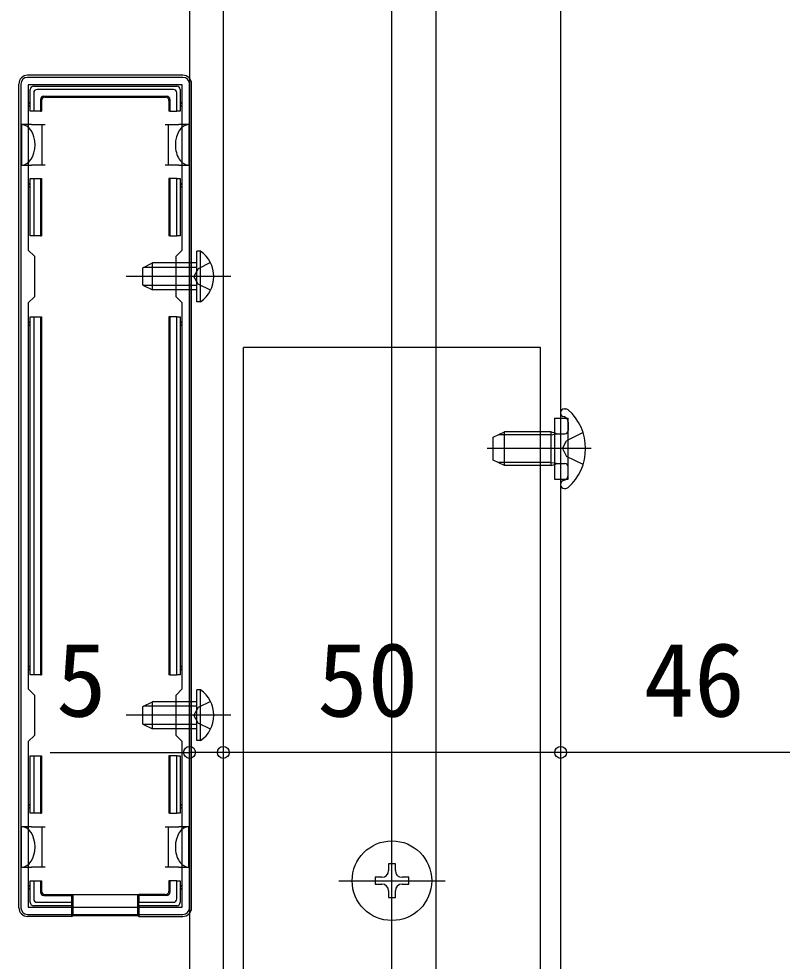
# Model space of a CAD drawing. Units: millimetres, scale not verified. Extents: x -876 to 875, y -1310 to 1303.
# Drawn here: x -580.3 to -467.2, y 323.8 to 463.4 of the extents above; entities that cross this region are included whole.
import ezdxf
from ezdxf.enums import TextEntityAlignment as Align

# ---------------------------------------------------------------- set-up
doc = ezdxf.new("R2010")
doc.units = ezdxf.units.MM
doc.header["$LTSCALE"] = 6
for name, color, linetype in [('0-2_YKK_11', 7, 'Continuous'), ('0-3_YKK_12', 2, 'Continuous'), ('0-4_YKK_13', 4, 'Continuous'), ('0-6_YKK_D', 6, 'Continuous'), ('0-8_YSS_K', 3, 'Continuous')]:
    doc.layers.add(name, color=color, linetype=linetype)
doc.styles.add('ＭＳ ゴシック', font='')
doc.styles.get('ＭＳ ゴシック').set_extended_font_data('MS Gothic')

msp = doc.modelspace()

# ---------------------------------------------------------------- linework, layer by layer
at = {"layer": '0-2_YKK_11'}
for p, q in [((-580, 453.721), (-580, 331.721)), ((-556, 454.721), (-579, 454.721)), ((-555, 331.721), (-555, 453.721)), ((-579, 330.721), (-556, 330.721))]:
    msp.add_line(p, q, dxfattribs=at)
msp.add_lwpolyline([(-556.1, 364.121), (-556.1, 421.321), (-557, 422.221), (-557, 428.221), (-556.1, 429.121), (-556.1, 453.621), (-578.9, 453.621), (-578.9, 429.121), (-578, 428.221), (-578, 422.221), (-578.9, 421.321), (-578.9, 364.121), (-578, 363.221), (-578, 357.221), (-578.9, 356.321), (-578.9, 331.821), (-556.1, 331.821), (-556.1, 356.321), (-557, 357.221), (-557, 363.221)], close=True, dxfattribs=at)
for centre, start, end in [((-579, 453.721), 90.00001, 179.99999), ((-556, 453.721), 0.00001, 89.99999), ((-579, 331.721), 180.00001, 269.99999), ((-556, 331.721), 270.00001, 359.99999)]:
    msp.add_arc(centre, 1, start, end, dxfattribs=at)
at = {"layer": '0-3_YKK_12'}
for p, q in [((-555, 608.221), (-555, 38.221)), ((-518.5, 608.221), (-518.5, 38.221)), ((-500, 499.721), (-500, 135.721))]:
    msp.add_line(p, q, dxfattribs=at)
msp.add_lwpolyline([(-550, 609.221), (-550, 37.721), (-500, 37.721)], dxfattribs=at)
at = {"layer": '0-4_YKK_13'}
for p, q in [((-580.3, 331.719), (-580.3, 453.724)), ((-555.998, 455.021), (-579.002, 455.021)), ((-554.7, 331.719), (-554.7, 453.724)), ((-578.1, 453.421), (-556.9, 453.421)), ((-578.1, 452.428), (-578.1, 449.721)), ((-557.393, 452.921), (-577.607, 452.921)), ((-556.9, 449.721), (-556.9, 452.428)), ((-556.4, 452.921), (-556.4, 449.721)), ((-576.952, 451.273), (-576.952, 449.721)), ((-576.6, 451.921), (-558.4, 451.921)), ((-576.452, 451.773), (-558.548, 451.773)), ((-558.048, 451.273), (-558.048, 449.721)), ((-557.9, 451.421), (-557.9, 449.721)), ((-577.1, 449.721), (-576.952, 449.721)), ((-557.9, 449.721), (-558.048, 449.721)), ((-557.9, 449.721), (-556.9, 449.721)), ((-556.4, 449.721), (-556.9, 449.721)), ((-578.4, 447.721), (-579.9, 447.721)), ((-579.9, 447.721), (-579.9, 441.721)), ((-576.9, 447.721), (-576.4, 447.721)), ((-558.6, 447.721), (-558.1, 447.721)), ((-555.1, 447.721), (-556.6, 447.721)), ((-555.1, 447.721), (-555.1, 441.721)), ((-579.9, 441.721), (-578.4, 441.721)), ((-576.4, 441.721), (-576.9, 441.721)), ((-558.1, 441.721), (-558.6, 441.721)), ((-556.6, 441.721), (-555.1, 441.721)), ((-578.1, 439.721), (-578.1, 431.221)), ((-578.1, 439.721), (-577.1, 439.721)), ((-577.1, 439.721), (-577.1, 431.221)), ((-558.048, 439.721), (-558.048, 431.221)), ((-557.9, 439.721), (-558.048, 439.721)), ((-556.9, 439.721), (-557.9, 439.721)), ((-578.1, 431.221), (-578.6, 431.221)), ((-577.1, 431.221), (-578.1, 431.221)), ((-577.1, 431.221), (-576.952, 431.221)), ((-557.9, 431.221), (-556.9, 431.221)), ((-553.9, 421.471), (-553.9, 428.971)), ((-561.9, 426.521), (-560.5, 427.221)), ((-553.9, 427.221), (-560.5, 427.221)), ((-561.9, 423.921), (-561.9, 426.521)), ((-553.9, 426.567), (-561.809, 426.567)), ((-548.9, 425.221), (-564.4, 425.221)), ((-561.9, 423.921), (-560.5, 423.221)), ((-553.9, 423.876), (-561.809, 423.876)), ((-553.391, 421.471), (-553.9, 421.471)), ((-578.1, 419.221), (-578.1, 366.221)), ((-578.1, 419.221), (-577.1, 419.221)), ((-577.1, 419.221), (-577.1, 366.221)), ((-558.048, 419.221), (-558.048, 366.221)), ((-557.9, 419.221), (-558.048, 419.221)), ((-556.9, 419.221), (-557.9, 419.221)), ((-556.9, 366.221), (-556.9, 419.221)), ((-556.9, 419.221), (-556.4, 419.221)), ((-503, 414.721), (-547, 414.721)), ((-500, 404.972), (-500, 394.47)), ((-499.455, 405.621), (-499.257, 405.621)), ((-500.9, 404.221), (-498.9, 404.221)), ((-499.426, 404.413), (-499.671, 404.502)), ((-498.9, 395.221), (-498.9, 404.221)), ((-498.9, 403.662), (-498.9, 402.421)), ((-510, 401.421), (-508.3, 402.221)), ((-508.3, 397.221), (-508.3, 402.221)), ((-501.4, 402.221), (-508.3, 402.221)), ((-501.4, 397.221), (-501.4, 402.221)), ((-496.674, 402.093), (-499.135, 400.866)), ((-501.4, 401.788), (-509.22, 401.788)), ((-499.744, 399.721), (-499.135, 400.866)), ((-495.496, 399.721), (-510.913, 399.721)), ((-499.744, 399.721), (-499.135, 398.576)), ((-496.674, 397.35), (-499.135, 398.576)), ((-501.4, 397.654), (-509.22, 397.654)), ((-501.4, 397.221), (-508.3, 397.221)), ((-498.9, 395.781), (-498.9, 397.021)), ((-499.426, 395.029), (-499.671, 394.94)), ((-500, 394.47), (-500, 394.367)), ((-499.455, 393.821), (-499.257, 393.821)), ((-578.1, 366.221), (-578.6, 366.221)), ((-577.1, 366.221), (-578.1, 366.221)), ((-577.1, 366.221), (-576.952, 366.221)), ((-557.9, 366.221), (-556.9, 366.221)), ((-553.9, 356.471), (-553.9, 363.971)), ((-561.9, 361.521), (-560.5, 362.221)), ((-561.9, 358.921), (-561.9, 361.521)), ((-553.9, 361.567), (-561.809, 361.567)), ((-553.9, 362.221), (-560.5, 362.221)), ((-548.9, 360.221), (-564.4, 360.221)), ((-561.9, 358.921), (-560.5, 358.221)), ((-553.9, 358.876), (-561.809, 358.876)), ((-553.391, 356.471), (-553.9, 356.471)), ((-578.6, 345.721), (-578.6, 354.221)), ((-578.6, 354.221), (-578.1, 354.221)), ((-578.1, 354.221), (-578.1, 345.721)), ((-578.1, 354.221), (-577.1, 354.221)), ((-577.1, 354.221), (-576.952, 354.221)), ((-576.952, 354.221), (-576.952, 345.721)), ((-558.048, 354.221), (-558.048, 345.721)), ((-557.9, 354.221), (-558.048, 354.221)), ((-557.9, 354.221), (-557.9, 345.721)), ((-556.9, 354.221), (-556.4, 354.221)), ((-556.4, 354.221), (-556.4, 345.721)), ((-578.1, 345.721), (-578.6, 345.721)), ((-577.1, 345.721), (-576.952, 345.721)), ((-557.9, 345.721), (-558.048, 345.721)), ((-557.9, 345.721), (-556.9, 345.721)), ((-556.4, 345.721), (-556.9, 345.721)), ((-578.4, 343.721), (-579.9, 343.721)), ((-579.9, 337.721), (-579.9, 343.721)), ((-576.9, 343.721), (-576.4, 343.721)), ((-558.6, 343.721), (-558.1, 343.721)), ((-555.1, 343.721), (-556.6, 343.721)), ((-555.1, 337.721), (-555.1, 343.721)), ((-525, 327.821), (-525, 343.621)), ((-579.9, 337.721), (-578.4, 337.721)), ((-576.4, 337.721), (-576.9, 337.721)), ((-558.1, 337.721), (-558.6, 337.721)), ((-556.6, 337.721), (-555.1, 337.721)), ((-578.6, 332.521), (-578.6, 335.721)), ((-578.6, 335.721), (-578.1, 335.721)), ((-578.1, 335.721), (-578.1, 333.015)), ((-578.1, 335.721), (-577.1, 335.721)), ((-577.1, 335.721), (-577.1, 334.021)), ((-577.1, 335.721), (-576.952, 335.721)), ((-576.952, 335.721), (-576.952, 334.17)), ((-558.048, 335.721), (-558.048, 334.17)), ((-557.9, 335.721), (-558.048, 335.721)), ((-557.9, 335.721), (-557.9, 334.021)), ((-556.9, 335.721), (-557.9, 335.721)), ((-556.9, 333.015), (-556.9, 335.721)), ((-532.9, 335.721), (-517.1, 335.721)), ((-523.5, 335.221), (-522.5, 335.221)), ((-576.452, 333.67), (-572.5, 333.67)), ((-572.5, 333.521), (-572.5, 333.67)), ((-572.5, 333.67), (-562.5, 333.67)), ((-572.3, 333.67), (-572.3, 330.513)), ((-558.548, 333.67), (-562.5, 333.67)), ((-562.5, 333.521), (-562.5, 333.67)), ((-577.607, 332.521), (-572.5, 332.521)), ((-576.6, 333.521), (-572.5, 333.521)), ((-572.5, 333.521), (-572.5, 332.521)), ((-572.5, 332.521), (-572.5, 332.021)), ((-558.4, 333.521), (-562.5, 333.521)), ((-562.5, 333.521), (-562.5, 332.521)), ((-562.5, 332.521), (-557.393, 332.521)), ((-562.5, 332.021), (-562.5, 332.521)), ((-572.5, 332.021), (-578.1, 332.021)), ((-572.5, 332.021), (-572.5, 330.421)), ((-556.9, 332.021), (-562.5, 332.021)), ((-562.5, 332.021), (-562.5, 330.421)), ((-572.5, 330.421), (-579.002, 330.421)), ((-572.5, 330.421), (-572.3, 330.513)), ((-562.5, 330.421), (-562.7, 330.513)), ((-562.5, 330.421), (-555.998, 330.421))]:
    msp.add_line(p, q, dxfattribs=at)
for points in [[(-578.1, 449.721), (-578.6, 449.721), (-578.6, 452.921)], [(-577.1, 451.421), (-577.1, 449.721), (-578.1, 449.721)], [(-578.4, 447.721), (-576.9, 447.721), (-576.9, 444.721)], [(-558.1, 444.721), (-558.1, 447.721), (-556.6, 447.721)], [(-576.9, 444.721), (-576.9, 441.721), (-578.4, 441.721)], [(-556.6, 441.721), (-558.1, 441.721), (-558.1, 444.721)], [(-578.6, 431.221), (-578.6, 439.721), (-578.1, 439.721)], [(-577.1, 439.721), (-576.952, 439.721), (-576.952, 431.221)], [(-557.9, 439.721), (-557.9, 431.221), (-558.048, 431.221)], [(-553.391, 421.471), (-553.391, 428.971), (-553.9, 428.971)], [(-553.9, 423.221), (-560.5, 423.221), (-560.5, 427.221)], [(-551.891, 427.271), (-553.746, 426.366), (-554.355, 425.221)], [(-551.891, 423.171), (-553.746, 424.076), (-554.355, 425.221)], [(-578.6, 366.221), (-578.6, 419.221), (-578.1, 419.221)], [(-577.1, 419.221), (-576.952, 419.221), (-576.952, 366.221)], [(-557.9, 419.221), (-557.9, 366.221), (-558.048, 366.221)], [(-556.4, 419.221), (-556.4, 366.221), (-556.9, 366.221)], [(-547, 18.927), (-547, 31.383), (-547, 414.721)], [(-503, 18.244), (-503, 27.716), (-503, 414.721)], [(-500, 405.076), (-500, 404.972), (-500, 404.621)], [(-500.9, 404.221), (-500.9, 395.221), (-498.9, 395.221)], [(-501.4, 402.221), (-500.9, 402.052), (-500.514, 401.921)], [(-508.3, 397.221), (-510, 398.021), (-510, 401.421)], [(-501.4, 401.788), (-500.9, 401.849), (-500.3, 401.921)], [(-500.514, 401.921), (-500, 401.921), (-499.4, 401.921)], [(-501.4, 397.654), (-500.9, 397.594), (-500.3, 397.521)], [(-501.4, 397.221), (-500.9, 397.391), (-500.514, 397.521)], [(-500.514, 397.521), (-500, 397.521), (-499.4, 397.521)], [(-553.391, 356.471), (-553.391, 363.971), (-553.9, 363.971)], [(-553.9, 358.221), (-560.5, 358.221), (-560.5, 362.221)], [(-551.891, 362.271), (-553.746, 361.366), (-554.355, 360.221)], [(-551.891, 358.171), (-553.746, 359.076), (-554.355, 360.221)], [(-577.1, 354.221), (-577.1, 345.721), (-578.1, 345.721)], [(-556.9, 345.721), (-556.9, 354.221), (-557.9, 354.221)], [(-578.4, 343.721), (-576.9, 343.721), (-576.9, 340.721)], [(-558.1, 340.721), (-558.1, 343.721), (-556.6, 343.721)], [(-576.9, 340.721), (-576.9, 337.721), (-578.4, 337.721)], [(-556.6, 337.721), (-558.1, 337.721), (-558.1, 340.721)], [(-524.5, 337.221), (-524.5, 338.221), (-525.5, 338.221), (-525.5, 337.221)], [(-556.9, 335.721), (-556.4, 335.721), (-556.4, 332.521)], [(-526.5, 336.221), (-527.5, 336.221), (-527.5, 335.221), (-526.5, 335.221)], [(-522.5, 335.221), (-522.5, 336.221), (-523.5, 336.221)], [(-562.7, 333.67), (-562.7, 330.513), (-572.3, 330.513)], [(-525.5, 334.221), (-525.5, 333.221), (-524.5, 333.221), (-524.5, 334.221)]]:
    msp.add_lwpolyline(points, dxfattribs=at)
msp.add_lwpolyline([(-556.9, 431.221), (-556.9, 439.721), (-556.4, 439.721), (-556.4, 431.221)], close=True, dxfattribs=at)
msp.add_circle((-525, 335.721), 5.9, dxfattribs=at)
for centre, radius, start, end in [((-578.1, 452.921), 0.5, 90.77436, 179.22564), ((-578.1, 452.921), 0.5, 179.22564, 180), ((-578.1, 452.921), 0.5, 90, 90.77436), ((-556.9, 452.921), 0.5, 89.22564, 90), ((-556.9, 452.921), 0.5, 0.77436, 89.22564), ((-556.9, 452.921), 0.5, 0, 0.77436), ((-578.6, 450.721), 0.3, 90, 270), ((-556.4, 450.721), 0.3, 270, 90), ((-578.6, 438.721), 0.3, 90, 270), ((-556.4, 438.721), 0.3, 270, 90), ((-555.927, 425.221), 4.527, 304.06671, 55.93329), ((-578.6, 418.221), 0.3, 90, 270), ((-556.4, 418.221), 0.3, 270, 90), ((-499.455, 405.076), 0.545, 90, 180), ((-499.5, 404.972), 0.5, 180, 250), ((-499.257, 405.071), 0.55, 48.43917, 90), ((-504, 399.721), 7.7, 311.56083, 48.43917), ((-499.7, 403.662), 0.8, 0, 70), ((-499.4, 402.421), 0.5, 270, 0), ((-499.4, 397.021), 0.5, 0, 90), ((-499.7, 395.781), 0.8, 290, 0), ((-499.5, 394.47), 0.5, 110, 180), ((-499.455, 394.367), 0.545, 180, 270), ((-499.257, 394.371), 0.55, 270, 311.56083), ((-578.6, 367.221), 0.3, 90, 270), ((-556.4, 367.221), 0.3, 270, 90), ((-555.927, 360.221), 4.527, 304.06671, 55.93329), ((-578.6, 346.721), 0.3, 90, 270), ((-556.4, 346.721), 0.3, 270, 90), ((-526.5, 337.221), 1, 270, 0), ((-523.5, 337.221), 1, 180, 270), ((-578.6, 334.721), 0.3, 90, 270), ((-556.4, 334.721), 0.3, 270, 90), ((-526.5, 334.221), 1, 0, 90), ((-523.5, 334.221), 1, 90, 180), ((-578.1, 332.521), 0.5, 180, 180.77436), ((-578.1, 332.521), 0.5, 180.77436, 269.22564), ((-556.9, 332.521), 0.5, 270.77436, 359.22564), ((-556.9, 332.521), 0.5, 359.22564, 0), ((-578.1, 332.521), 0.5, 269.22564, 270), ((-556.9, 332.521), 0.5, 270, 270.77436)]:
    msp.add_arc(centre, radius, start, end, dxfattribs=at)
for centre, major_axis, ratio, start_param, end_param in [((-578.998, 453.719), (-0.923, 0.923), 0.99628, 5.4996506, 7.06672), ((-556.002, 453.719), (0.923, 0.923), 0.99628, 5.4996506, 7.06672), ((-577.593, 452.414), (0.363, -0.363), 0.973329, 2.3697096, 3.9134757), ((-557.407, 452.414), (0.363, 0.363), 0.973329, 5.5113023, 7.0550683), ((-576.6, 451.421), (-0.354, 0.354), 0.999924, 5.4978252, 7.0685454), ((-576.452, 451.273), (-0.354, 0.354), 0.999924, 5.4978252, 7.0685454), ((-558.548, 451.273), (0.354, 0.354), 0.999924, 5.4978252, 7.0685454), ((-558.4, 451.421), (0.354, 0.354), 0.999924, 5.4978252, 7.0685454), ((-579.9, 444.721), (0, 3), 0.666667, 4.712389, 6.2831853), ((-555.1, 444.721), (0, 3), 0.666667, 6.2831853, 7.8539816), ((-579.9, 444.721), (0, 3), 0.666667, 3.1415927, 4.712389), ((-555.1, 444.721), (0, 3), 0.666667, 1.5707963, 3.1415927), ((-579.9, 340.721), (0, 3), 0.666667, 4.712389, 6.2831853), ((-555.1, 340.721), (0, 3), 0.666667, 6.2831853, 7.8539816), ((-579.9, 340.721), (0, 3), 0.666667, 3.1415927, 4.712389), ((-555.1, 340.721), (0, 3), 0.666667, 1.5707963, 3.1415927), ((-576.6, 334.021), (-0.354, -0.354), 0.999924, 5.4978252, 7.0685454), ((-576.452, 334.17), (-0.354, -0.354), 0.999924, 5.4978252, 7.0685454), ((-558.548, 334.17), (0.354, -0.354), 0.999924, 5.4978252, 7.0685454), ((-558.4, 334.021), (0.354, -0.354), 0.999924, 5.4978252, 7.0685454), ((-577.593, 333.028), (0.363, 0.363), 0.973329, 2.3697096, 3.9134757), ((-557.407, 333.028), (0.363, -0.363), 0.973329, 5.5113023, 7.0550683), ((-578.998, 331.724), (-0.923, -0.923), 0.99628, 5.4996506, 7.06672), ((-556.002, 331.724), (0.923, -0.923), 0.99628, 5.4996506, 7.06672)]:
    msp.add_ellipse(centre, major_axis=major_axis, ratio=ratio, start_param=start_param, end_param=end_param, dxfattribs=at)
at = {"layer": '0-6_YKK_D'}
for p, q in [((-555, 405.221), (-555, 353.721)), ((-550, 405.221), (-550, 353.721)), ((-550, 405.221), (-550, 353.721)), ((-500, 405.221), (-500, 353.721)), ((-500, 405.221), (-500, 353.721)), ((-575.672, 354.721), (-555, 354.721)), ((-550, 354.721), (-555, 354.721)), ((-500, 354.721), (-550, 354.721)), ((-454, 354.721), (-500, 354.721))]:
    msp.add_line(p, q, dxfattribs=at)
for centre in [(-555, 354.721), (-550, 354.721), (-550, 354.721), (-500, 354.721), (-500, 354.721)]:
    msp.add_circle(centre, 0.875, dxfattribs=at)
at = {"layer": '0-8_YSS_K'}
msp.add_line((-525, -110.279), (-525, 816.512), dxfattribs=at)

# ---------------------------------------------------------------- texts
at = {"layer": '0-6_YKK_D', "style": 'ＭＳ ゴシック'}
for s, p in [('5', (-574.78, 356.721)), ('50', (-536.08, 356.721)), ('46', (-487.696, 356.721))]:
    msp.add_text(s, height=11, dxfattribs=at).set_placement(p, align=Align.BOTTOM_LEFT)

doc.saveas('drawing.dxf')
